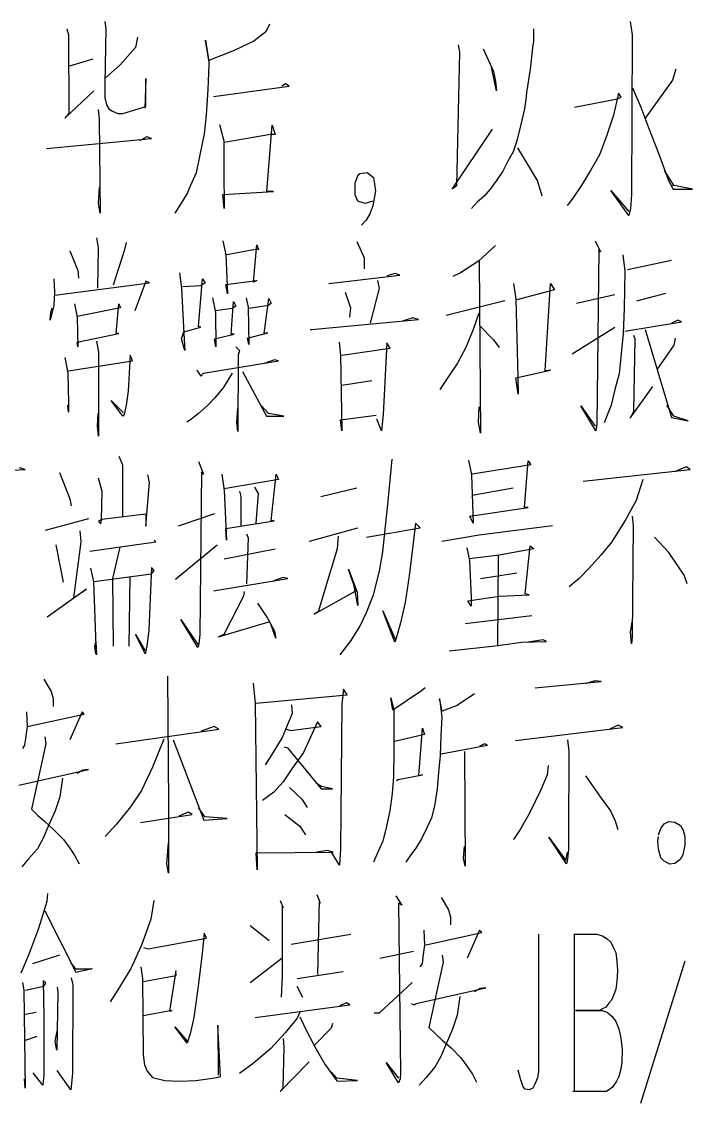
# Model space of a CAD drawing. Extents: x 0 to 2376, y 0 to 3364.
# Drawn here: x 1694.8 to 1762.3, y 2899.6 to 3008.6 of the extents above; entities that cross this region are included whole.
import ezdxf

# ---------------------------------------------------------------- set-up
doc = ezdxf.new("R2010")
doc.units = 0
doc.header["$MEASUREMENT"] = 0
doc.layers.add('6', color=7, linetype='Continuous')
doc.layers.add('8', color=7, linetype='Continuous')

# ---------------------------------------------------------------- blocks, each defined once
blk = doc.blocks.new('BLKENT139')
at = {"layer": '8', "color": 2, "linetype": 'Continuous'}
for p, q in [((1699.35, 3007.85), (1699.5, 3007.22)), ((1703.16, 3008.56), (1703.27, 3007.85)), ((1703.27, 3007.85), (1703.16, 3002.28)), ((1719.74, 3008.32), (1719.37, 3007.54)), ((1746.3, 3007.85), (1746.3, 3006.52)), ((1756.03, 3008.56), (1756.24, 3007.22)), ((1699.5, 3007.22), (1699.56, 2999.3)), ((1706.46, 3006.99), (1706.25, 3005.97)), ((1713.62, 3004.64), (1713.31, 3006.68)), ((1713.31, 3006.68), (1713.62, 3004.56)), ((1718.17, 3006.6), (1716.18, 3005.66)), ((1719.37, 3007.54), (1718.17, 3006.6)), ((1746.3, 3006.52), (1746.25, 3006.21)), ((1756.24, 3007.22), (1756.18, 2991.15)), ((1706.25, 3005.97), (1704.68, 3004.17)), ((1716.18, 3005.66), (1713.62, 3004.64)), ((1738.88, 3005.5), (1738.56, 2992.01)), ((1738.72, 3006.21), (1738.88, 3005.5)), ((1741.23, 3005.81), (1742.28, 3003.54)), ((1746.25, 3006.21), (1745.99, 3003.77)), ((1701.96, 3004.79), (1699.61, 3004.09)), ((1713.62, 3004.56), (1713.62, 3004.24)), ((1704.68, 3004.17), (1703.22, 3002.91)), ((1713.62, 3004.24), (1713.52, 3001.73)), ((1742.59, 3001.58), (1742.07, 3003.93)), ((1742.28, 3003.54), (1742.48, 3002.52)), ((1745.99, 3003.77), (1745.62, 3001.42)), ((1760.63, 3003.77), (1760.31, 3002.68)), ((1703.16, 3002.28), (1703.16, 3000.87)), ((1707.29, 3002.83), (1707.19, 2999.85)), ((1707.29, 3000.01), (1707.29, 3002.83)), ((1721.36, 3002.28), (1720.99, 3002.05)), ((1721.73, 3002.05), (1721.36, 3002.28)), ((1742.48, 3002.52), (1742.59, 3001.58)), ((1760.31, 3002.68), (1757.54, 2998.83)), ((1699.14, 2998.83), (1702.07, 3001.58)), ((1713.52, 3001.73), (1713.36, 2999.15)), ((1714.09, 3001.03), (1721.73, 3002.05)), ((1745.62, 3001.42), (1745.57, 3001.03)), ((1754.88, 3001.34), (1754.35, 2999.15)), ((1755.14, 3000.95), (1754.88, 3001.34)), ((1756.29, 3001.89), (1757.12, 2999.93)), ((1703.16, 3000.87), (1703.32, 3000.17)), ((1703.32, 3000.17), (1703.58, 2999.77)), ((1704.99, 2999.3), (1707.29, 3000.01)), ((1745.57, 3001.03), (1745.41, 2999.77)), ((1750.43, 2999.93), (1754.77, 3000.79)), ((1754.77, 3000.79), (1755.14, 3000.95)), ((1699.56, 2999.3), (1699.14, 2998.83)), ((1702.48, 2999.7), (1702.59, 2998.75)), ((1703.58, 2999.77), (1703.95, 2999.54)), ((1703.95, 2999.54), (1704.47, 2999.3)), ((1704.47, 2999.3), (1704.99, 2999.3)), ((1713.36, 2999.15), (1713.15, 2997.26)), ((1745.41, 2999.77), (1744.99, 2998.05)), ((1754.35, 2999.15), (1753.67, 2997.03)), ((1757.12, 2999.93), (1757.91, 2997.81)), ((1702.59, 2998.75), (1702.69, 2989.26)), ((1714.72, 2998.21), (1715.14, 2996.56)), ((1719.48, 2991.46), (1720, 2998.13)), ((1720, 2998.13), (1720.31, 2997.19)), ((1744.99, 2998.05), (1744.63, 2996.56)), ((1757.91, 2997.81), (1758.9, 2995.3)), ((1697.31, 2995.77), (1707.87, 2996.79)), ((1707.4, 2996.95), (1706.67, 2996.56)), ((1707.87, 2996.79), (1707.4, 2996.95)), ((1713.15, 2997.26), (1712.73, 2995.15)), ((1719.84, 2997.19), (1715.19, 2996.4)), ((1720.31, 2997.19), (1719.84, 2997.19)), ((1738.14, 2991.7), (1742.17, 2997.73)), ((1753.67, 2997.03), (1752.94, 2995.15)), ((1715.14, 2996.56), (1715.14, 2993.58)), ((1744.63, 2996.56), (1744.26, 2995.46)), ((1746.72, 2992.56), (1744.73, 2995.85)), ((1712.73, 2995.15), (1712.37, 2993.34)), ((1743.74, 2994.52), (1743.22, 2993.5)), ((1744.26, 2995.46), (1743.74, 2994.52)), ((1752.94, 2995.15), (1752.05, 2993.58)), ((1758.9, 2995.3), (1759.9, 2992.56)), ((1715.14, 2993.58), (1715.19, 2989.73)), ((1743.22, 2993.5), (1742.59, 2992.56)), ((1752.05, 2993.58), (1751.11, 2992.01)), ((1759.48, 2993.58), (1760.42, 2992.01)), ((1712.37, 2993.34), (1711.63, 2991.7)), ((1728.37, 2992.31), (1728.63, 2993.03)), ((1728.63, 2993.03), (1728.84, 2993.27)), ((1728.84, 2993.27), (1729.57, 2993.35)), ((1729.57, 2993.35), (1730.2, 2992.87)), ((1730.2, 2992.87), (1730.41, 2991.51)), ((1742.59, 2992.56), (1741.96, 2991.7)), ((1747.19, 2990.99), (1746.72, 2992.56)), ((1759.9, 2992.56), (1760.37, 2991.7)), ((1702.54, 2990.28), (1702.64, 2991.85)), ((1711.48, 2991.3), (1710.85, 2990.28)), ((1711.63, 2991.7), (1711.48, 2991.3)), ((1715.03, 2991.15), (1720.16, 2991.46)), ((1720.16, 2991.46), (1719.48, 2991.46)), ((1728.37, 2991.11), (1728.37, 2992.31)), ((1730.41, 2991.51), (1730.14, 2989.99)), ((1738.56, 2992.01), (1738.14, 2991.7)), ((1741.96, 2991.7), (1741.33, 2990.99)), ((1751.11, 2992.01), (1750.22, 2990.68)), ((1755.92, 2989.03), (1754.09, 2991.54)), ((1754.09, 2991.54), (1755.92, 2989.42)), ((1762.3, 2991.7), (1760.31, 2992.09)), ((1760.37, 2991.7), (1762.3, 2991.7)), ((1702.69, 2989.26), (1702.54, 2990.28)), ((1710.85, 2990.28), (1710.22, 2989.26)), ((1715.19, 2989.73), (1715.03, 2991.15)), ((1728.63, 2990.47), (1728.37, 2991.11)), ((1729.36, 2990.23), (1728.63, 2990.47)), ((1730.14, 2990.47), (1729.36, 2990.23)), ((1740.65, 2990.36), (1740.08, 2989.73)), ((1741.33, 2990.99), (1740.65, 2990.36)), ((1750.22, 2990.68), (1749.7, 2990.05)), ((1756.18, 2991.15), (1756.08, 2989.73)), ((1729.83, 2989.19), (1729.46, 2988.55)), ((1730.14, 2989.99), (1729.83, 2989.19)), ((1756.08, 2989.73), (1755.92, 2989.03)), ((1729.46, 2988.55), (1728.99, 2988.07)), ((1702.33, 2986.79), (1702.48, 2985.77)), ((1705.31, 2986.32), (1705.1, 2985.46)), ((1715.03, 2986.48), (1715.35, 2985.07)), ((1718.12, 2982.32), (1718.48, 2986.09)), ((1718.48, 2986.09), (1718.64, 2985.62)), ((1728.52, 2986.4), (1729.26, 2984.75)), ((1742.48, 2986.01), (1740.76, 2984.44)), ((1752.52, 2986.48), (1753.05, 2985.38)), ((1699.66, 2985.46), (1700.44, 2983.5)), ((1702.48, 2985.77), (1702.43, 2981.7)), ((1705.1, 2985.46), (1704, 2982.01)), ((1715.35, 2985.07), (1715.5, 2981.15)), ((1718.33, 2985.62), (1715.45, 2985.07)), ((1718.64, 2985.62), (1718.33, 2985.62)), ((1729.26, 2984.75), (1729.26, 2983.66)), ((1752.89, 2985.62), (1752.68, 2968.05)), ((1753.05, 2985.38), (1752.89, 2985.62)), ((1755.29, 2985.07), (1755.5, 2983.42)), ((1740.76, 2984.44), (1738.98, 2983.26)), ((1740.86, 2984.44), (1740.97, 2967.11)), ((1755.77, 2983.58), (1760.21, 2984.52)), ((1698.04, 2982.64), (1698.09, 2981.3)), ((1700.44, 2983.5), (1700.5, 2982.72)), ((1710.69, 2983.26), (1710.9, 2981.7)), ((1712.58, 2977.85), (1712.99, 2982.64)), ((1712.99, 2982.64), (1713.26, 2982.24)), ((1725.7, 2982.17), (1732.86, 2983.03)), ((1732.39, 2983.19), (1731.56, 2982.95)), ((1732.86, 2983.03), (1732.39, 2983.19)), ((1738.98, 2983.26), (1738.2, 2982.87)), ((1755.5, 2983.42), (1755.45, 2979.66)), ((1698.14, 2980.99), (1707.66, 2982.24)), ((1707.29, 2982.4), (1706.2, 2979.42)), ((1707.66, 2982.24), (1707.29, 2982.4)), ((1710.9, 2981.7), (1711.11, 2977.15)), ((1712.84, 2981.93), (1711.01, 2981.85)), ((1713.26, 2982.24), (1712.84, 2981.93)), ((1715.35, 2982.09), (1718.48, 2982.48)), ((1715.5, 2981.15), (1715.35, 2982.09)), ((1718.48, 2982.48), (1718.12, 2982.32)), ((1730.77, 2981.7), (1729.88, 2978.17)), ((1730.61, 2982.48), (1730.77, 2981.7)), ((1744.31, 2982.17), (1744.52, 2980.6)), ((1748.44, 2981.54), (1744.63, 2980.52)), ((1747.5, 2973.38), (1748.03, 2982.17)), ((1748.03, 2982.17), (1748.44, 2981.54)), ((1698.09, 2981.3), (1698.04, 2979.97)), ((1713.99, 2980.75), (1714.3, 2979.26)), ((1715.87, 2977.07), (1716.13, 2980.36)), ((1716.13, 2980.36), (1716.34, 2979.89)), ((1717.39, 2980.75), (1717.6, 2979.81)), ((1719.22, 2977.15), (1719.69, 2980.68)), ((1719.69, 2980.68), (1719.9, 2980.21)), ((1727.37, 2981.3), (1727.9, 2979.73)), ((1743.43, 2980.44), (1737.52, 2978.95)), ((1744.52, 2980.6), (1744.73, 2972.75)), ((1750.64, 2980.21), (1754.51, 2981.07)), ((1756.71, 2980.44), (1759.63, 2981.22)), ((1698.04, 2979.97), (1697.67, 2978.48)), ((1697.67, 2978.48), (1697.73, 2979.26)), ((1697.73, 2979.26), (1697.88, 2979.73)), ((1700.13, 2980.13), (1700.39, 2978.79)), ((1704.73, 2979.73), (1700.39, 2978.87)), ((1704.31, 2977.15), (1704.58, 2980.13)), ((1704.58, 2980.13), (1704.73, 2979.73)), ((1715.97, 2979.66), (1714.3, 2979.42)), ((1714.3, 2979.26), (1714.35, 2975.81)), ((1716.34, 2979.89), (1715.97, 2979.66)), ((1717.6, 2979.81), (1717.65, 2976.05)), ((1719.63, 2979.97), (1717.7, 2979.66)), ((1719.9, 2980.21), (1719.63, 2979.97)), ((1727.9, 2979.73), (1727.79, 2978.79)), ((1755.45, 2979.66), (1755.35, 2977.15)), ((1700.39, 2978.79), (1700.44, 2975.81)), ((1723.97, 2977.54), (1734.75, 2978.56)), ((1734.17, 2978.72), (1733.12, 2978.4)), ((1734.75, 2978.56), (1734.17, 2978.72)), ((1740.81, 2979.19), (1740.24, 2977.54)), ((1755.5, 2977.38), (1761.2, 2978.32)), ((1760.84, 2978.48), (1760.21, 2978.17)), ((1761.2, 2978.32), (1760.84, 2978.48)), ((1700.39, 2976.28), (1704.58, 2977.15)), ((1704.58, 2977.15), (1704.31, 2977.15)), ((1710.9, 2976.6), (1711.11, 2977.3)), ((1711.11, 2977.3), (1712.84, 2977.77)), ((1711.11, 2977.15), (1711.22, 2975.42)), ((1712.84, 2977.77), (1712.58, 2977.85)), ((1714.2, 2976.6), (1716.18, 2977.07)), ((1716.18, 2977.07), (1715.87, 2977.07)), ((1717.54, 2976.68), (1719.58, 2977.22)), ((1719.58, 2977.22), (1719.22, 2977.15)), ((1723.82, 2977.54), (1723.97, 2977.54)), ((1740.24, 2977.54), (1739.5, 2975.73)), ((1740.92, 2977.93), (1742.28, 2976.52)), ((1750.22, 2975.11), (1754.51, 2977.77)), ((1755.35, 2977.15), (1755.14, 2975.11)), ((1757.54, 2977.54), (1760.21, 2968.68)), ((1700.44, 2975.81), (1700.39, 2976.28)), ((1702.33, 2976.36), (1702.54, 2975.26)), ((1711.22, 2975.42), (1710.9, 2976.6)), ((1714.35, 2975.81), (1714.2, 2976.6)), ((1717.65, 2976.05), (1717.54, 2976.68)), ((1726.75, 2976.28), (1726.9, 2974.95)), ((1731.56, 2976.21), (1731.19, 2968.99)), ((1731.87, 2975.66), (1731.56, 2976.21)), ((1742.28, 2976.52), (1742.85, 2975.73)), ((1756.39, 2976.99), (1756.5, 2976.6)), ((1756.5, 2976.6), (1756.39, 2969.3)), ((1760.58, 2976.68), (1760.42, 2975.97)), ((1702.54, 2975.26), (1702.54, 2968.99)), ((1705.73, 2974.95), (1705.52, 2971.34)), ((1705.94, 2974.4), (1705.73, 2974.95)), ((1716.34, 2975.81), (1716.71, 2975.42)), ((1716.6, 2974.95), (1716.55, 2967.26)), ((1716.71, 2975.42), (1716.6, 2974.95)), ((1726.9, 2974.95), (1727.01, 2967.34)), ((1727.01, 2974.95), (1731.87, 2975.66)), ((1739.5, 2975.73), (1738.67, 2974.17)), ((1755.14, 2975.11), (1754.93, 2973.07)), ((1760.42, 2975.97), (1758.75, 2973.54)), ((1699.14, 2974.72), (1699.45, 2973.15)), ((1699.5, 2973.38), (1705.94, 2974.4)), ((1713.1, 2973.15), (1720.63, 2974.4)), ((1720.26, 2974.48), (1719.11, 2974.09)), ((1720.63, 2974.4), (1720.26, 2974.48)), ((1738.67, 2974.17), (1737.83, 2972.91)), ((1699.45, 2973.15), (1699.5, 2970.17)), ((1712.42, 2973.46), (1712.84, 2972.83)), ((1712.84, 2972.83), (1713.1, 2973.15)), ((1715.97, 2973.15), (1715.09, 2971.66)), ((1717.02, 2973.3), (1719.43, 2968.83)), ((1737.83, 2972.91), (1736.89, 2971.5)), ((1744.52, 2972.68), (1748.03, 2973.46)), ((1744.73, 2972.75), (1744.78, 2971.03)), ((1748.03, 2973.46), (1747.5, 2973.38)), ((1754.93, 2973.07), (1754.51, 2971.5)), ((1715.09, 2971.66), (1714.2, 2970.64)), ((1730.04, 2972.36), (1727.01, 2971.89)), ((1744.78, 2971.03), (1744.52, 2972.68)), ((1756.03, 2968.6), (1758.33, 2971.81)), ((1705.52, 2971.34), (1705.31, 2969.93)), ((1714.2, 2970.64), (1713.46, 2969.85)), ((1754.51, 2971.5), (1754.14, 2969.93)), ((1699.5, 2969.22), (1699.45, 2969.93)), ((1699.5, 2970.17), (1699.5, 2969.22)), ((1704.99, 2968.83), (1703.79, 2970.4)), ((1703.79, 2970.4), (1705.05, 2969.15)), ((1705.31, 2969.93), (1705.1, 2968.99)), ((1713.46, 2969.85), (1712.58, 2969.07)), ((1716.44, 2968.21), (1716.55, 2969.62)), ((1719.63, 2969.07), (1718.95, 2969.85)), ((1740.76, 2968.21), (1740.86, 2969.77)), ((1752.58, 2967.34), (1751.06, 2969.85)), ((1751.06, 2969.85), (1752.52, 2967.81)), ((1754.14, 2969.93), (1753.78, 2969.07)), ((1760.42, 2968.83), (1759.74, 2969.93)), ((1702.43, 2967.81), (1702.48, 2969.07)), ((1702.54, 2968.99), (1702.54, 2966.79)), ((1705.1, 2968.99), (1704.99, 2968.83)), ((1711.79, 2968.44), (1711.43, 2968.21)), ((1712.58, 2969.07), (1711.79, 2968.44)), ((1719.43, 2968.83), (1721.2, 2968.83)), ((1721.2, 2968.83), (1719.63, 2969.07)), ((1726.9, 2968.44), (1730.46, 2968.91)), ((1727.01, 2967.34), (1726.9, 2968.44)), ((1731.03, 2967.34), (1730.56, 2968.52)), ((1731.19, 2968.99), (1731.03, 2967.34)), ((1753.78, 2969.07), (1753.41, 2968.13)), ((1756.39, 2969.3), (1756.03, 2968.6)), ((1760.21, 2968.68), (1761.88, 2968.36)), ((1761.88, 2968.36), (1760.42, 2968.83)), ((1702.54, 2966.79), (1702.43, 2967.81)), ((1716.55, 2967.26), (1716.44, 2968.21)), ((1740.97, 2967.11), (1740.76, 2968.21)), ((1752.68, 2968.05), (1752.58, 2967.34)), ((1704.58, 2964.79), (1704.94, 2963.93)), ((1712.58, 2964.24), (1713.1, 2962.99)), ((1731.87, 2962.36), (1732.08, 2964.48)), ((1739.77, 2964.4), (1740.08, 2962.91)), ((1745.41, 2959.62), (1745.78, 2964.32)), ((1745.78, 2964.32), (1746.04, 2963.93)), ((1692.76, 2963.3), (1695.16, 2963.46)), ((1695.16, 2963.46), (1694.59, 2963.62)), ((1698.61, 2963.15), (1699.66, 2960.48)), ((1704.94, 2963.93), (1704.94, 2958.75)), ((1707.66, 2962.13), (1707.5, 2962.91)), ((1712.89, 2963.22), (1712.73, 2946.83)), ((1713.1, 2962.99), (1712.89, 2963.22)), ((1714.93, 2962.99), (1715.19, 2961.34)), ((1719.9, 2958.28), (1720.42, 2962.99)), ((1720.42, 2962.99), (1720.63, 2962.44)), ((1740.08, 2962.91), (1740.24, 2958.05)), ((1746.04, 2963.93), (1740.13, 2962.99)), ((1751.32, 2962.28), (1762.09, 2963.46)), ((1761.67, 2963.7), (1760.52, 2963.22)), ((1762.09, 2963.46), (1761.67, 2963.7)), ((1702.48, 2962.6), (1702.85, 2961.26)), ((1707.29, 2957.73), (1707.66, 2962.13)), ((1720.63, 2962.44), (1715.19, 2961.5)), ((1731.66, 2959.93), (1731.87, 2962.36)), ((1757.33, 2962.44), (1756.65, 2960.32)), ((1702.85, 2961.26), (1702.8, 2958.36)), ((1715.19, 2961.34), (1715.4, 2956.32)), ((1716.71, 2961.26), (1716.86, 2960.72)), ((1716.86, 2960.72), (1716.86, 2957.73)), ((1718.22, 2961.66), (1718.59, 2961.03)), ((1718.59, 2961.03), (1718.38, 2958.05)), ((1724.92, 2960.72), (1728.52, 2961.58)), ((1740.13, 2960.87), (1744.26, 2961.58)), ((1699.66, 2960.48), (1699.77, 2959.77)), ((1731.35, 2957.11), (1731.66, 2959.93)), ((1756.65, 2960.32), (1755.56, 2958.36)), ((1702.85, 2958.44), (1707.29, 2958.99)), ((1707.29, 2958.99), (1707.29, 2957.73)), ((1714.2, 2958.99), (1710.54, 2957.73)), ((1739.92, 2958.75), (1745.78, 2959.62)), ((1740.24, 2958.05), (1739.92, 2958.75)), ((1745.78, 2959.62), (1745.41, 2959.62)), ((1756.24, 2958.75), (1756.34, 2957.81)), ((1697.2, 2957.34), (1701.54, 2958.52)), ((1702.8, 2958.36), (1702.54, 2958.21)), ((1702.54, 2958.21), (1702.75, 2957.97)), ((1702.75, 2957.97), (1702.85, 2958.44)), ((1715.35, 2957.5), (1720.21, 2958.28)), ((1715.4, 2956.32), (1715.35, 2957.5)), ((1720.21, 2958.28), (1719.9, 2958.28)), ((1723.77, 2956.24), (1728.63, 2957.58)), ((1729.52, 2956.64), (1734.9, 2957.58)), ((1734.43, 2958.05), (1734.17, 2955.77)), ((1734.9, 2957.58), (1734.43, 2958.05)), ((1740.86, 2956.87), (1748.24, 2957.81)), ((1755.56, 2958.36), (1754.2, 2956.17)), ((1756.34, 2957.81), (1756.24, 2946.6)), ((1700.65, 2957.26), (1700.76, 2956.17)), ((1717.44, 2956.95), (1717.6, 2956.56)), ((1717.6, 2956.56), (1717.44, 2951.93)), ((1726.64, 2956.72), (1726.54, 2955.46)), ((1731.14, 2955.15), (1731.35, 2957.11)), ((1737.1, 2956.24), (1740.86, 2956.87)), ((1759.95, 2955.07), (1758.48, 2956.64)), ((1698.25, 2955.85), (1698.98, 2952.09)), ((1700.76, 2956.17), (1700.03, 2950.52)), ((1701.65, 2955.22), (1708.29, 2956.17)), ((1704.68, 2955.62), (1703.95, 2952.48)), ((1708.29, 2956.17), (1708.13, 2956.32)), ((1710.27, 2952.4), (1714.46, 2955.85)), ((1715.19, 2954.44), (1720.31, 2955.46)), ((1726.54, 2955.46), (1724.65, 2949.11)), ((1734.17, 2955.77), (1733.8, 2952.72)), ((1739.61, 2955.54), (1739.87, 2954.28)), ((1746.35, 2955.46), (1742.85, 2954.83)), ((1745.46, 2950.91), (1745.99, 2955.77)), ((1745.99, 2955.77), (1746.35, 2955.46)), ((1754.2, 2956.17), (1753.1, 2954.83)), ((1730.82, 2953.19), (1731.14, 2955.15)), ((1742.85, 2954.83), (1739.87, 2954.44)), ((1739.87, 2954.28), (1740.03, 2950.52)), ((1742.75, 2954.83), (1742.69, 2945.73)), ((1753.1, 2954.83), (1751.9, 2953.5)), ((1761.46, 2952.79), (1759.95, 2955.07)), ((1702.07, 2952.17), (1701.75, 2953.5)), ((1707.87, 2953.58), (1707.66, 2948.87)), ((1708.13, 2953.26), (1707.87, 2953.58)), ((1707.87, 2952.95), (1708.13, 2953.26)), ((1728.42, 2951.22), (1727.69, 2953.42)), ((1727.69, 2953.42), (1728.58, 2951.07)), ((1730.2, 2950.83), (1730.82, 2953.19)), ((1751.9, 2953.5), (1750.9, 2952.48)), ((1702.07, 2952.17), (1707.87, 2952.95)), ((1702.33, 2944.79), (1702.07, 2952.17)), ((1703.95, 2952.48), (1704, 2945.66)), ((1705.62, 2945.66), (1705.73, 2952.64)), ((1714.09, 2951.22), (1721.57, 2952.48)), ((1721.1, 2952.56), (1720.16, 2952.24)), ((1721.57, 2952.48), (1721.1, 2952.56)), ((1733.8, 2952.72), (1733.39, 2950.05)), ((1740.97, 2952.48), (1744.63, 2953.03)), ((1750.9, 2952.48), (1749.91, 2951.62)), ((1761.78, 2951.93), (1761.46, 2952.79)), ((1701.33, 2951.38), (1697.36, 2948.56)), ((1700.03, 2950.52), (1701.33, 2951.38)), ((1717.18, 2951.15), (1717.12, 2950.68)), ((1724.24, 2948.87), (1728.42, 2951.22)), ((1728.63, 2949.73), (1728.26, 2951.7)), ((1728.58, 2951.07), (1728.63, 2949.73)), ((1745.88, 2950.83), (1745.46, 2950.91)), ((1717.12, 2950.68), (1715.14, 2946.83)), ((1718.54, 2949.97), (1719.53, 2948.48)), ((1729.52, 2949.03), (1730.2, 2950.83)), ((1733.39, 2950.05), (1732.92, 2948.01)), ((1739.71, 2950.21), (1742.9, 2950.68)), ((1740.03, 2949.66), (1739.71, 2950.21)), ((1740.03, 2950.52), (1740.03, 2949.66)), ((1742.9, 2950.68), (1745.88, 2950.83)), ((1707.66, 2948.87), (1707.61, 2947.22)), ((1724.65, 2949.11), (1724.24, 2948.87)), ((1728.84, 2947.62), (1729.52, 2949.03)), ((1732.34, 2946.05), (1731.14, 2949.19)), ((1731.14, 2949.19), (1732.39, 2946.36)), ((1712.52, 2945.5), (1710.8, 2948.32)), ((1710.8, 2948.32), (1712.52, 2945.81)), ((1714.61, 2946.6), (1719.69, 2948.09)), ((1719.53, 2948.48), (1720.26, 2947.15)), ((1720.37, 2946.44), (1719.9, 2947.77)), ((1732.92, 2948.01), (1732.5, 2946.44)), ((1739.45, 2947.93), (1746.14, 2948.72)), ((1756.08, 2947.07), (1756.24, 2948.09)), ((1707.24, 2944.87), (1706.25, 2946.83)), ((1706.25, 2946.83), (1707.24, 2945.19)), ((1707.61, 2947.22), (1707.4, 2945.66)), ((1712.73, 2946.83), (1712.63, 2945.89)), ((1715.14, 2946.83), (1714.61, 2946.6)), ((1720.26, 2947.15), (1720.37, 2946.44)), ((1727.95, 2946.21), (1728.84, 2947.62)), ((1756.18, 2945.89), (1756.08, 2947.07)), ((1756.24, 2946.6), (1756.18, 2945.89)), ((1702.17, 2945.66), (1702.27, 2946.05)), ((1702.27, 2944.87), (1702.17, 2945.66)), ((1702.27, 2946.05), (1702.33, 2944.79)), ((1707.4, 2945.66), (1707.24, 2944.87)), ((1712.63, 2945.89), (1712.52, 2945.5)), ((1726.85, 2944.79), (1727.95, 2946.21)), ((1732.5, 2946.44), (1732.34, 2946.05)), ((1737.83, 2945.19), (1742.75, 2945.73)), ((1742.75, 2945.73), (1745.1, 2946.05)), ((1745.1, 2946.05), (1747.61, 2946.13)), ((1747.29, 2946.28), (1745.78, 2946.05)), ((1747.61, 2946.13), (1747.29, 2946.28)), ((1697.02, 2942.32), (1697.75, 2941.07)), ((1709.46, 2942.64), (1709.57, 2929.7)), ((1718.09, 2941.93), (1718.3, 2939.89)), ((1727.19, 2941.3), (1727.03, 2939.81)), ((1727.56, 2940.75), (1727.19, 2941.3)), ((1735.03, 2941.15), (1732.16, 2939.19)), ((1735.4, 2941.46), (1735.03, 2941.15)), ((1746.48, 2941.46), (1753.12, 2942.09)), ((1752.5, 2942.17), (1751.5, 2941.85)), ((1753.12, 2942.09), (1752.5, 2942.17)), ((1697.75, 2941.07), (1697.96, 2940.36)), ((1697.96, 2940.36), (1697.96, 2939.58)), ((1718.35, 2939.89), (1727.56, 2940.75)), ((1732.16, 2939.19), (1731.95, 2940.44)), ((1731.95, 2940.44), (1732.26, 2939.19)), ((1737.12, 2939.11), (1736.86, 2940.36)), ((1736.86, 2940.36), (1737.07, 2938.48)), ((1740.37, 2940.83), (1738.64, 2939.66)), ((1695.29, 2939.03), (1695.35, 2937.54)), ((1700.89, 2939.03), (1699.63, 2936.21)), ((1701.1, 2938.79), (1700.89, 2939.03)), ((1718.3, 2939.89), (1718.51, 2923.11)), ((1721.96, 2939.73), (1722.01, 2938.87)), ((1727.03, 2939.81), (1726.88, 2925.22)), ((1732.26, 2939.19), (1732.26, 2935.11)), ((1738.64, 2939.66), (1737.12, 2939.11)), ((1695.35, 2937.54), (1701.1, 2938.79)), ((1722.01, 2938.87), (1721.02, 2936.44)), ((1724.58, 2938.01), (1723.16, 2934.95)), ((1724.94, 2937.54), (1724.58, 2938.01)), ((1737.07, 2938.48), (1736.97, 2936.6)), ((1695.35, 2937.54), (1695.19, 2936.36)), ((1704.29, 2935.81), (1714.64, 2937.3)), ((1714.17, 2937.54), (1712.86, 2937.07)), ((1714.64, 2937.3), (1714.17, 2937.54)), ((1721.44, 2937.3), (1721.86, 2937.15)), ((1721.86, 2937.15), (1724.94, 2937.54)), ((1735.35, 2936.75), (1732.37, 2936.05)), ((1734.77, 2932.6), (1735.14, 2937.38)), ((1735.14, 2937.38), (1735.35, 2936.75)), ((1744.5, 2936.13), (1755.32, 2937.46)), ((1754.85, 2937.7), (1754.01, 2937.3)), ((1755.32, 2937.46), (1754.85, 2937.7)), ((1695.09, 2935.66), (1694.88, 2935.34)), ((1695.19, 2936.36), (1695.09, 2935.66)), ((1697.23, 2935.81), (1695.77, 2929.22)), ((1697.12, 2936.52), (1697.23, 2935.81)), ((1709.1, 2936.28), (1707.95, 2933.46)), ((1710.04, 2936.21), (1713.12, 2928.13)), ((1721.02, 2936.44), (1719.82, 2934.48)), ((1736.97, 2936.6), (1736.92, 2934.64)), ((1737.02, 2934.79), (1741.67, 2935.66)), ((1741.41, 2935.81), (1740.89, 2935.58)), ((1741.67, 2935.66), (1741.41, 2935.81)), ((1749.73, 2936.21), (1749.88, 2935.03)), ((1721.23, 2935.5), (1721.54, 2935.42)), ((1721.54, 2935.42), (1724.94, 2931.26)), ((1723.16, 2934.95), (1722.07, 2933.38)), ((1732.26, 2935.11), (1732.21, 2932.52)), ((1736.92, 2934.64), (1736.76, 2932.91)), ((1739.37, 2935.03), (1739.43, 2923.5)), ((1749.88, 2935.03), (1749.83, 2926.64)), ((1719.82, 2934.48), (1719.29, 2933.7)), ((1747.79, 2933.62), (1747.69, 2932.68)), ((1694.51, 2931.66), (1701.52, 2933.22)), ((1700.94, 2933.15), (1700.37, 2932.83)), ((1701.52, 2933.22), (1700.94, 2933.15)), ((1707.95, 2933.46), (1706.85, 2931.11)), ((1722.07, 2933.38), (1721.12, 2931.97)), ((1732.21, 2932.52), (1732.1, 2930.79)), ((1732.68, 2932.21), (1735.14, 2932.68)), ((1735.14, 2932.68), (1734.77, 2932.6)), ((1736.76, 2932.91), (1736.6, 2931.26)), ((1747.69, 2932.68), (1747.06, 2931.19)), ((1751.56, 2932.6), (1753.12, 2930.32)), ((1698.9, 2932.36), (1698.64, 2930.48)), ((1721.12, 2931.97), (1720.18, 2930.95)), ((1721.75, 2931.42), (1723.01, 2930.24)), ((1724.94, 2931.5), (1724.42, 2931.89)), ((1726.09, 2931.26), (1724.94, 2931.5)), ((1732.52, 2932.13), (1732.68, 2932.21)), ((1698.64, 2930.48), (1698.17, 2929.07)), ((1706.85, 2931.11), (1705.75, 2929.46)), ((1720.18, 2930.95), (1719.03, 2930.09)), ((1723.01, 2930.24), (1723.53, 2929.38)), ((1724.94, 2931.26), (1726.09, 2931.26)), ((1732.1, 2930.79), (1731.84, 2929.07)), ((1736.6, 2931.26), (1736.34, 2929.54)), ((1747.06, 2931.19), (1745.86, 2928.75)), ((1753.12, 2930.32), (1754.07, 2929.07)), ((1695.77, 2929.22), (1696.44, 2928.6)), ((1705.75, 2929.46), (1704.34, 2927.73)), ((1709.57, 2929.7), (1709.57, 2922.79)), ((1713.23, 2928.44), (1712.6, 2929.38)), ((1736.34, 2929.54), (1736.03, 2928.36)), ((1696.44, 2928.6), (1697.12, 2927.97)), ((1698.17, 2929.07), (1697.54, 2927.66)), ((1706.75, 2927.89), (1711.97, 2928.68)), ((1711.56, 2928.91), (1710.61, 2928.52)), ((1711.97, 2928.68), (1711.56, 2928.91)), ((1713.12, 2928.13), (1715.48, 2928.28)), ((1715.48, 2928.28), (1713.23, 2928.44)), ((1721.28, 2928.68), (1722.8, 2927.5)), ((1731.84, 2929.07), (1731.53, 2927.5)), ((1736.03, 2928.36), (1735.56, 2927.34)), ((1745.86, 2928.75), (1744.97, 2927.19)), ((1754.07, 2929.07), (1754.54, 2928.05)), ((1754.54, 2928.05), (1754.8, 2927.19)), ((1697.54, 2927.66), (1696.97, 2926.32)), ((1697.12, 2927.97), (1698.01, 2927.19)), ((1698.01, 2927.19), (1699.01, 2926.17)), ((1704.34, 2927.73), (1703.19, 2926.48)), ((1722.8, 2927.5), (1723.37, 2926.64)), ((1731.53, 2927.5), (1731.16, 2926.01)), ((1735.56, 2927.34), (1735.03, 2926.24)), ((1744.97, 2927.19), (1744.29, 2926.17)), ((1758.88, 2926.63), (1759.14, 2927.27)), ((1759.14, 2927.27), (1759.45, 2927.75)), ((1759.45, 2927.75), (1759.92, 2927.99)), ((1759.92, 2927.99), (1760.55, 2927.91)), ((1760.55, 2927.91), (1761.12, 2927.59)), ((1761.12, 2927.59), (1761.39, 2927.11)), ((1761.39, 2927.11), (1761.54, 2926.47)), ((1696.97, 2926.32), (1696.39, 2925.22)), ((1699.01, 2926.17), (1699.63, 2925.3)), ((1709.41, 2923.73), (1709.57, 2925.85)), ((1731.16, 2926.01), (1730.64, 2924.91)), ((1735.03, 2926.24), (1734.46, 2925.3)), ((1749.62, 2923.73), (1747.84, 2926.4)), ((1747.84, 2926.4), (1749.57, 2924.05)), ((1749.83, 2926.64), (1749.83, 2925.15)), ((1758.82, 2925.99), (1758.88, 2926.47)), ((1758.88, 2925.19), (1758.82, 2925.99)), ((1761.54, 2926.47), (1761.54, 2925.59)), ((1696.39, 2925.22), (1695.5, 2924.21)), ((1699.63, 2925.3), (1700.16, 2924.52)), ((1718.41, 2924.83), (1726.14, 2924.91)), ((1718.51, 2923.11), (1718.41, 2924.83)), ((1725.57, 2925.07), (1724.47, 2924.91)), ((1726.14, 2924.91), (1725.57, 2925.07)), ((1726.77, 2923.58), (1725.99, 2924.91)), ((1726.88, 2925.22), (1726.77, 2923.58)), ((1730.64, 2924.91), (1730.22, 2923.89)), ((1734.46, 2925.3), (1733.94, 2924.6)), ((1739.27, 2924.28), (1739.37, 2925.46)), ((1749.57, 2924.05), (1749.73, 2924.91)), ((1749.83, 2925.15), (1749.73, 2924.21)), ((1759.14, 2924.31), (1758.88, 2925.19)), ((1761.54, 2925.59), (1761.33, 2924.63)), ((1695.5, 2924.21), (1694.82, 2923.42)), ((1700.16, 2924.52), (1700.58, 2923.73)), ((1709.57, 2922.79), (1709.41, 2923.73)), ((1733.94, 2924.6), (1733.46, 2923.89)), ((1739.43, 2923.5), (1739.27, 2924.28)), ((1749.73, 2924.21), (1749.62, 2923.73)), ((1759.45, 2923.99), (1759.14, 2924.31)), ((1760.03, 2923.67), (1759.45, 2923.99)), ((1760.55, 2923.75), (1760.03, 2923.67)), ((1761.07, 2924.15), (1760.55, 2923.75)), ((1761.33, 2924.63), (1761.07, 2924.15)), ((1697.39, 2920.72), (1697.33, 2919.93)), ((1724.52, 2920.64), (1724.84, 2919.77)), ((1732.47, 2920.48), (1733.05, 2919.54)), ((1697.33, 2919.93), (1696.5, 2917.19)), ((1708.1, 2920.01), (1707.79, 2918.13)), ((1720.81, 2920.01), (1721.12, 2919.3)), ((1721.12, 2919.3), (1721.02, 2919.46)), ((1721.02, 2919.46), (1721.02, 2912.4)), ((1724.73, 2920.09), (1724.58, 2912.56)), ((1724.84, 2919.77), (1724.73, 2920.09)), ((1733.05, 2919.54), (1732.73, 2919.77)), ((1732.73, 2919.77), (1732.94, 2902.68)), ((1737.02, 2920.32), (1737.75, 2919.07)), ((1697.12, 2918.99), (1700.26, 2912.79)), ((1737.75, 2919.07), (1737.96, 2918.36)), ((1737.96, 2918.36), (1737.96, 2917.58)), ((1696.5, 2917.19), (1695.5, 2914.52)), ((1707.79, 2918.13), (1706.85, 2915.54)), ((1717.78, 2917.5), (1719.71, 2916.01)), ((1707.53, 2915.15), (1713.39, 2916.24)), ((1713.18, 2916.72), (1712.97, 2914.68)), ((1713.39, 2916.24), (1713.18, 2916.72)), ((1721.91, 2915.62), (1727.92, 2916.64)), ((1735.29, 2917.03), (1735.35, 2915.54)), ((1735.35, 2915.54), (1741.1, 2916.79)), ((1740.89, 2917.03), (1739.63, 2914.21)), ((1741.1, 2916.79), (1740.89, 2917.03)), ((1746.82, 2916.63), (1746.82, 2904.39)), ((1750.38, 2916.63), (1752.65, 2916.63)), ((1750.43, 2900.79), (1750.43, 2916.63)), ((1752.65, 2916.63), (1753.26, 2916.47)), ((1753.26, 2916.47), (1753.73, 2916.15)), ((1753.73, 2916.15), (1754.09, 2915.83)), ((1706.85, 2915.54), (1705.8, 2913.19)), ((1707.06, 2915.3), (1707.53, 2915.15)), ((1735.35, 2915.54), (1735.19, 2914.36)), ((1754.09, 2915.83), (1754.38, 2915.27)), ((1754.38, 2915.27), (1754.59, 2914.79)), ((1695.5, 2914.52), (1694.72, 2912.72)), ((1698.59, 2914.52), (1695.87, 2913.66)), ((1712.97, 2914.68), (1712.55, 2911.38)), ((1717.78, 2911.77), (1720.97, 2914.21)), ((1730.85, 2914.21), (1734.25, 2914.91)), ((1735.19, 2914.36), (1735.09, 2913.66)), ((1737.12, 2914.52), (1737.23, 2913.81)), ((1754.59, 2914.79), (1754.69, 2913.91)), ((1754.69, 2913.91), (1754.75, 2912.95)), ((1761.54, 2913.91), (1757.07, 2899.59)), ((1700.26, 2913.11), (1699.79, 2913.73)), ((1700.26, 2912.79), (1701.88, 2913.19)), ((1701.78, 2913.11), (1700.26, 2913.11)), ((1701.88, 2913.19), (1701.78, 2913.11)), ((1705.8, 2913.19), (1704.65, 2911.3)), ((1706.8, 2913.34), (1706.95, 2912.17)), ((1710.3, 2912.95), (1709.67, 2908.87)), ((1710.35, 2912.48), (1710.3, 2912.95)), ((1722.54, 2912.17), (1727.14, 2912.87)), ((1735.09, 2913.66), (1734.88, 2913.34)), ((1737.23, 2913.81), (1735.77, 2907.22)), ((1754.75, 2912.95), (1754.69, 2911.91)), ((1694.88, 2911.77), (1695.03, 2910.99)), ((1697.23, 2911.7), (1696.97, 2911.93)), ((1696.97, 2911.93), (1697.02, 2908.24)), ((1697.02, 2911.38), (1697.23, 2911.7)), ((1699.79, 2912.24), (1699.95, 2911.54)), ((1706.95, 2912.17), (1707.01, 2904.48)), ((1707.01, 2911.85), (1710.35, 2912.48)), ((1721.02, 2912.4), (1720.92, 2910.28)), ((1730.8, 2908.72), (1734.09, 2911.77)), ((1754.69, 2911.91), (1754.59, 2911.11)), ((1695.03, 2910.99), (1695.14, 2901.11)), ((1695.19, 2910.99), (1697.02, 2911.38)), ((1698.43, 2910.83), (1698.33, 2904.95)), ((1698.38, 2911.3), (1698.43, 2910.83)), ((1699.95, 2911.54), (1699.9, 2902.6)), ((1704.65, 2911.3), (1703.71, 2909.81)), ((1712.55, 2911.38), (1712.13, 2908.24)), ((1722.48, 2911.38), (1723.06, 2910.28)), ((1734.51, 2909.66), (1741.52, 2911.22)), ((1740.94, 2911.15), (1740.37, 2910.83)), ((1741.52, 2911.22), (1740.94, 2911.15)), ((1754.59, 2911.11), (1754.35, 2910.47)), ((1718.3, 2908.24), (1727.82, 2909.5)), ((1727.5, 2909.73), (1726.77, 2909.42)), ((1727.82, 2909.5), (1727.5, 2909.73)), ((1733.99, 2909.66), (1734.3, 2909.5)), ((1734.3, 2909.5), (1734.51, 2909.66)), ((1738.9, 2910.36), (1738.64, 2908.48)), ((1753.91, 2909.67), (1753.6, 2909.27)), ((1754.17, 2909.99), (1753.91, 2909.67)), ((1754.35, 2910.47), (1754.17, 2909.99)), ((1695.14, 2908.56), (1696.24, 2908.79)), ((1709.93, 2908.95), (1707.01, 2908.4)), ((1709.67, 2908.87), (1709.93, 2908.95)), ((1722.8, 2908.79), (1722.54, 2908.17)), ((1730.27, 2908.72), (1730.8, 2908.72)), ((1738.64, 2908.48), (1738.17, 2907.07)), ((1753.05, 2908.95), (1750.54, 2908.95)), ((1750.54, 2908.95), (1753.23, 2908.95)), ((1753.12, 2909.03), (1753.05, 2908.95)), ((1753.6, 2909.27), (1753.12, 2909.03)), ((1753.23, 2908.95), (1753.73, 2908.79)), ((1753.73, 2908.79), (1754.25, 2908.31)), ((1697.02, 2908.24), (1697.02, 2904.17)), ((1712.13, 2908.24), (1711.77, 2906.6)), ((1714.8, 2902.28), (1714.54, 2907.46)), ((1714.54, 2907.46), (1714.59, 2902.44)), ((1722.54, 2908.17), (1721.33, 2906.68)), ((1722.8, 2908.32), (1723.53, 2906.75)), ((1726.09, 2907.62), (1725.94, 2907.15)), ((1754.25, 2908.31), (1754.61, 2907.83)), ((1754.61, 2907.83), (1754.9, 2907.11)), ((1695.19, 2905.97), (1696.34, 2906.36)), ((1698.17, 2905.81), (1698.38, 2906.91)), ((1711.45, 2905.66), (1710.2, 2907.3)), ((1710.2, 2907.3), (1711.5, 2905.81)), ((1711.77, 2906.6), (1711.45, 2905.66)), ((1721.33, 2906.68), (1719.87, 2905.11)), ((1723.53, 2906.75), (1724.42, 2905.11)), ((1725.94, 2907.15), (1724.31, 2905.5)), ((1735.77, 2907.22), (1736.44, 2906.6)), ((1736.44, 2906.6), (1737.12, 2905.97)), ((1738.17, 2907.07), (1737.54, 2905.66)), ((1754.9, 2907.11), (1755.11, 2906.15)), ((1698.33, 2904.95), (1698.17, 2905.81)), ((1721.18, 2905.26), (1721.07, 2901.11)), ((1721.12, 2906.13), (1721.18, 2905.26)), ((1737.54, 2905.66), (1736.97, 2904.32)), ((1737.12, 2905.97), (1738.01, 2905.19)), ((1738.01, 2905.19), (1739.01, 2904.17)), ((1755.11, 2906.15), (1755.22, 2905.03)), ((1697.02, 2904.17), (1697.02, 2902.44)), ((1707.01, 2904.48), (1707.16, 2903.46)), ((1719.87, 2905.11), (1718.09, 2903.62)), ((1724.42, 2905.11), (1725.31, 2903.54)), ((1736.97, 2904.32), (1736.39, 2903.22)), ((1739.01, 2904.17), (1739.63, 2903.3)), ((1746.82, 2904.39), (1746.8, 2902.79)), ((1755.22, 2905.03), (1755.19, 2903.75)), ((1707.16, 2903.46), (1707.43, 2902.83)), ((1718.09, 2903.62), (1716.73, 2902.6)), ((1720.81, 2900.79), (1723.74, 2903.77)), ((1725.31, 2903.54), (1726.3, 2902.13)), ((1732.73, 2901.66), (1731.48, 2903.7)), ((1731.48, 2903.7), (1732.73, 2902.13)), ((1736.39, 2903.22), (1735.5, 2902.21)), ((1739.63, 2903.3), (1740.16, 2902.52)), ((1755.09, 2903.03), (1754.9, 2902.31)), ((1755.19, 2903.75), (1755.09, 2903.03)), ((1695.14, 2901.11), (1695.09, 2902.05)), ((1696.92, 2901.42), (1695.97, 2902.68)), ((1697.02, 2902.44), (1696.92, 2901.42)), ((1699.74, 2900.95), (1698.38, 2902.91)), ((1699.9, 2902.6), (1699.74, 2900.95)), ((1707.43, 2902.83), (1707.95, 2902.21)), ((1707.95, 2902.21), (1709.2, 2901.89)), ((1709.2, 2901.89), (1710.67, 2901.81)), ((1710.67, 2901.81), (1712.34, 2901.89)), ((1712.34, 2901.89), (1713.54, 2902.05)), ((1713.54, 2902.05), (1714.43, 2902.21)), ((1714.43, 2902.21), (1714.8, 2902.28)), ((1726.51, 2902.13), (1725.94, 2902.75)), ((1726.3, 2902.13), (1726.56, 2901.81)), ((1728.6, 2901.89), (1726.51, 2902.13)), ((1726.56, 2901.81), (1728.6, 2901.89)), ((1732.89, 2902.05), (1732.73, 2901.66)), ((1732.94, 2902.68), (1732.89, 2902.05)), ((1735.5, 2902.21), (1734.82, 2901.42)), ((1740.16, 2902.52), (1740.58, 2901.73)), ((1744.99, 2902.07), (1744.76, 2902.95)), ((1745.28, 2901.27), (1744.99, 2902.07)), ((1746.72, 2902.15), (1746.46, 2901.51)), ((1746.8, 2902.79), (1746.72, 2902.15)), ((1754.9, 2902.31), (1754.64, 2901.75)), ((1721.07, 2901.11), (1720.81, 2900.79)), ((1745.49, 2901.03), (1745.28, 2901.27)), ((1745.86, 2900.95), (1745.49, 2901.03)), ((1746.25, 2901.11), (1745.86, 2900.95)), ((1746.46, 2901.51), (1746.25, 2901.11)), ((1753.67, 2900.79), (1750.27, 2900.79)), ((1754.22, 2901.19), (1753.67, 2900.79)), ((1754.64, 2901.75), (1754.22, 2901.19))]:
    blk.add_line(p, q, dxfattribs=at)

msp = doc.modelspace()

# ---------------------------------------------------------------- block references
at = {"layer": '6'}
msp.add_blockref('BLKENT139', (0, 0), dxfattribs=at)

doc.saveas('drawing.dxf')
